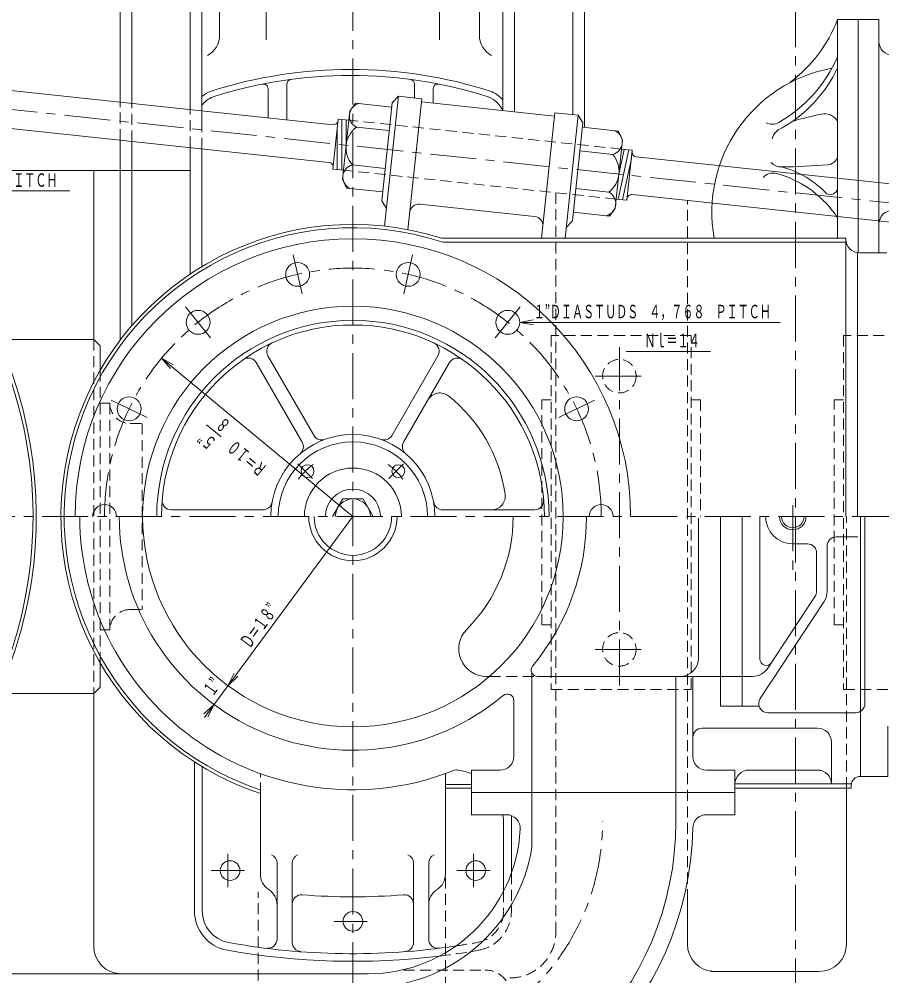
# Model space of a CAD drawing. Units: millimetres, scale not verified. Extents: x -5945 to 5945, y -4205 to 4205.
# Drawn here: x -1937 to -999, y -2849 to -1810 of the extents above; entities that cross this region are included whole.
import ezdxf
from ezdxf.enums import TextEntityAlignment as Align

# ---------------------------------------------------------------- set-up
doc = ezdxf.new("R2010")
doc.units = ezdxf.units.MM
doc.header["$LTSCALE"] = 10
doc.linetypes.add('CHAIN1', pattern=[8, 5, -1, 1, -1])
doc.linetypes.add('DASHED1', pattern=[1.8, 1.2, -0.6])
for name, color, linetype, lineweight in [('0-0_0', 3, 'Continuous', 18), ('0-1_芯', 4, 'CHAIN1', 18), ('0-2_寸法', 2, 'Continuous', 18)]:
    doc.layers.add(name, color=color, linetype=linetype, lineweight=lineweight)
doc.styles.add('ＭＳ ゴシック', font='')
doc.styles.get('ＭＳ ゴシック').set_extended_font_data('MS Gothic')

msp = doc.modelspace()

# ---------------------------------------------------------------- linework, layer by layer
at = {"layer": '0-0_0'}
for p, q in [((-1827.18, -1900.09), (-1827.18, -1203.69)), ((-1814.48, -1901.44), (-1814.48, -1203.69)), ((-1750.88, -1908.19), (-1750.88, -1203.9)), ((-1738.18, -1927.76), (-1738.18, -1203.9)), ((-1411.22, -1909.27), (-1411.22, -1198.09)), ((-1398.52, -1910.62), (-1398.52, -1198.09)), ((-1334.93, -1913.87), (-1334.93, -1198.09)), ((-1322.23, -1927.76), (-1322.23, -1198.09)), ((-1719.04, -1827.19), (-1719.04, -1750.85)), ((-1436.62, -1827.19), (-1436.62, -1750.85)), ((-1024.89, -2063.98), (-1024.89, -1810.5)), ((-1002.42, -2063.98), (-1002.42, -1810.5)), ((-1595.78, -1924.66), (-2116.52, -1869.36)), ((-1646.02, -1919.33), (-1646.02, -1880.53)), ((-1507.09, -1895.59), (-1507.09, -1880.53)), ((-1666.33, -1917.17), (-1666.33, -1885.54)), ((-1486.78, -1901.25), (-1486.78, -1885.54)), ((-1571.21, -1901.32), (-1577.48, -1909.92)), ((-1531.94, -1905.49), (-1571.21, -1901.32)), ((-1531.43, -1900.76), (-1542.74, -2007.22)), ((-1524.58, -1893.73), (-1539.58, -2034.96)), ((-1499.24, -1896.42), (-1514.36, -2038.75)), ((-1355.08, -1915.23), (-1499.61, -1899.88)), ((-1600.13, -1965.6), (-2120.86, -1910.3)), ((-1577.48, -1909.92), (-1585.33, -1983.86)), ((-1354.71, -1911.77), (-1369.18, -2048.01)), ((-1590.1, -1918.49), (-1595.87, -1972.83)), ((-1578.52, -1919.72), (-1590.1, -1918.49)), ((-1586.23, -1918.9), (-1586.23, -1973.86)), ((-1581.4, -1919.41), (-1581.4, -1946.89)), ((-1329.37, -1914.46), (-1343.56, -2048.01)), ((-1324.15, -1922.77), (-1335.46, -2029.23)), ((-1591.05, -1927.43), (-1591.05, -1973.34)), ((-1534.66, -1931.16), (-1570.35, -1927.37)), ((-1324.65, -1927.51), (-1285.38, -1931.68)), ((-1285.38, -1931.68), (-1281.06, -1941.4)), ((-1827.18, -2158.97), (-1827.18, -1941.49)), ((-1814.48, -2143.25), (-1814.48, -1942.84)), ((-1281.06, -1941.4), (-1288.91, -2015.34)), ((-1750.88, -2086.88), (-1750.88, -1949.59)), ((-1738.18, -2078.79), (-1738.18, -1950.94)), ((-1327.38, -1953.17), (-1291.69, -1956.96)), ((-1274.39, -1952.02), (-1285.93, -2005.75)), ((-1279.21, -1951.51), (-1284.98, -1978.37)), ((-1282.1, -1951.2), (-1270.52, -1952.43)), ((-1270.52, -1952.43), (-1276.29, -2006.77)), ((-1271.47, -1961.37), (-1281.11, -2006.26)), ((-737.58, -2015.8), (-1266.26, -1959.66)), ((-2106.56, -1974.6), (-1750.88, -1974.6)), ((-1855.8, -1974.6), (-1855.8, -2158.05)), ((-1584.29, -1974.06), (-1595.87, -1972.83)), ((-1539.01, -1972.09), (-1574.7, -1968.3)), ((-1581.01, -1993.58), (-1585.33, -1983.86)), ((-1541.73, -1997.76), (-1581.01, -1993.58)), ((-1331.73, -1994.11), (-1296.04, -1997.9)), ((-1287.87, -2005.54), (-1276.29, -2006.77)), ((-741.93, -2056.74), (-1270.61, -2000.6)), ((-1537.52, -2015.54), (-1542.74, -2007.22)), ((-1376.72, -2024.32), (-1501.37, -2011.08)), ((-1295.17, -2023.94), (-1288.91, -2015.34)), ((-1334.45, -2019.77), (-1295.17, -2023.94)), ((-1342.31, -2036.27), (-1335.46, -2029.23)), ((-1476.84, -2048.01), (-1038.49, -2048.01)), ((-1475.13, -2052.34), (-1038.49, -2052.34)), ((-1038.49, -2048.01), (-1038.49, -2350.39)), ((-1025.73, -2063.98), (-1025.73, -2350.39)), ((-1023.49, -2063.98), (-993.88, -2063.98)), ((-1855.8, -2158.05), (-1959.4, -2158.05)), ((-1855.8, -2158.05), (-1848.76, -2165.09)), ((-1848.76, -2165.09), (-1848.76, -2191.48)), ((-1616.64, -2262.14), (-1666.46, -2175.84)), ((-1531.57, -2262.14), (-1481.75, -2175.84)), ((-1629.26, -2269.43), (-1679.09, -2183.13)), ((-1518.95, -2269.43), (-1469.12, -2183.13)), ((-1596.17, -2350.39), (-1585.14, -2331.28)), ((-1585.14, -2331.28), (-1563.07, -2331.28)), ((-1552.04, -2350.39), (-1563.07, -2331.28)), ((-1671.8, -2343.1), (-1771.45, -2343.1)), ((-1476.41, -2343.1), (-1376.76, -2343.1)), ((-1198.38, -2352.2), (-1198.38, -2504.02)), ((-1151.04, -2556.47), (-1151.04, -2350.39)), ((-1131.93, -2505.07), (-1131.93, -2350.39)), ((-1022.61, -2632.62), (-1022.61, -2350.39)), ((-1017.69, -2553.53), (-1017.69, -2350.39)), ((-1096.01, -2380.02), (-1080.09, -2380.02)), ((-1048.72, -2372.39), (-1025.3, -2372.39)), ((-1070.09, -2390.02), (-1070.09, -2431.46)), ((-1058.72, -2382.39), (-1058.72, -2431.53)), ((-1071.73, -2436.95), (-1123.09, -2515.01)), ((-1062.01, -2442.53), (-1131.43, -2548.03)), ((-1848.76, -2509.29), (-1848.76, -2535.68)), ((-1429.01, -2524.02), (-1425.56, -2524.02)), ((-1379.69, -2519.99), (-1379.69, -2710.01)), ((-1373.35, -2524.02), (-1139.8, -2524.02)), ((-1223.05, -2681.7), (-1223.05, -2524.02)), ((-1204.67, -2610.94), (-1204.67, -2524.02)), ((-1855.8, -2542.73), (-1848.76, -2535.68)), ((-1855.8, -2542.73), (-1959.4, -2542.73)), ((-1855.8, -2542.73), (-1855.8, -2817.08)), ((-1399.28, -2610.94), (-1399.28, -2550.15)), ((-1123.07, -2563.53), (-1027.69, -2563.53)), ((-1194.67, -2580.35), (-1069.07, -2580.35)), ((-1054.07, -2640.65), (-1054.07, -2595.35)), ((-1746.34, -2616.88), (-1746.34, -2778.73)), ((-1737.84, -2622.19), (-1737.84, -2778.73)), ((-1143.86, -2625.75), (-1069.07, -2625.75)), ((-1473.54, -2629.64), (-1473.54, -2738.75)), ((-1473.54, -2641.4), (-1445.09, -2641.4)), ((-1473.54, -2645.44), (-1445.09, -2645.44)), ((-1445.09, -2650.09), (-1158.86, -2650.09)), ((-1158.86, -2640.65), (-1032.42, -2640.65)), ((-1158.86, -2645.36), (-1032.61, -2645.36)), ((-1037.61, -2814.64), (-1037.61, -2645.36)), ((-1032.61, -2642.62), (-1032.61, -2645.36)), ((-1674.67, -2651.34), (-1674.67, -2738.75)), ((-1407.26, -2674.24), (-1445.09, -2674.24)), ((-1401.86, -2675.24), (-1401.86, -2737.78)), ((-1189.74, -2674.24), (-1158.86, -2674.24)), ((-1410.37, -2683.24), (-1410.37, -2757.33)), ((-1656.49, -2727.04), (-1656.49, -2809.43)), ((-1640, -2727.04), (-1640, -2812.99)), ((-1508.21, -2727.04), (-1508.21, -2812.99)), ((-1491.72, -2727.04), (-1491.72, -2809.43)), ((-1210.62, -2814.64), (-1210.62, -2767.22)), ((-2793.69, -2847.08), (-1557.44, -2847.08)), ((-1185.19, -2844.64), (-1067.61, -2844.64))]:
    msp.add_line(p, q, dxfattribs=at)
at = {"layer": '0-0_0', "color": 1, "linetype": 'DASHED1'}
for p, q in [((-1827.18, -1941.49), (-1827.18, -1900.09)), ((-1814.48, -1942.84), (-1814.48, -1901.44)), ((-1750.88, -1949.59), (-1750.88, -1908.19)), ((-1738.18, -1950.94), (-1738.18, -1909.54)), ((-1282.1, -1951.2), (-1578.52, -1919.72)), ((-1287.87, -2005.54), (-1584.29, -1974.06)), ((-1353.57, -1998.56), (-1353.57, -2801.64)), ((-1210.62, -2767.22), (-1210.62, -2006.97)), ((-1855.8, -2158.05), (-1855.8, -2542.73)), ((-1848.76, -2191.48), (-1848.76, -2509.29)), ((-1848.76, -2227.34), (-1838.31, -2227.34)), ((-1838.31, -2227.34), (-1838.31, -2473.43)), ((-1816.3, -2249.35), (-1803.1, -2249.35)), ((-1803.1, -2249.35), (-1803.1, -2451.42)), ((-1037.61, -2645.36), (-1037.61, -2350.39)), ((-1816.3, -2451.42), (-1803.1, -2451.42)), ((-1848.76, -2473.43), (-1838.31, -2473.43)), ((-1425.56, -2524.02), (-1377.44, -2524.02)), ((-1674.67, -2651.34), (-1674.67, -2629.64)), ((-1473.54, -3024.36), (-1473.54, -2738.75)), ((-1401.86, -2737.78), (-1401.86, -2778.73)), ((-1677.12, -3034.48), (-1677.12, -2758.21)), ((-1410.37, -2757.33), (-1410.37, -2778.73)), ((-1519.06, -2843.13), (-1430.37, -2843.13))]:
    msp.add_line(p, q, dxfattribs=at)
at = {"layer": '0-0_0'}
for points in [[(-1047.37, -2048.01), (-1047.37, -1810.5), (-1002.42, -1810.5)], [(-1499.24, -1896.42), (-1524.58, -1893.73), (-1531.43, -1900.76)], [(-1354.71, -1911.77), (-1329.37, -1914.46), (-1324.15, -1922.77)], [(-1132.63, -2556.47), (-1174.69, -2556.47), (-1174.69, -2350.39)], [(-1022.61, -2632.62), (-992.74, -2632.62), (-992.74, -2578.24)], [(-1414.28, -2625.94), (-1445.09, -2625.94), (-1445.09, -2674.24)], [(-1189.67, -2625.94), (-1158.86, -2625.94), (-1158.86, -2674.24)]]:
    msp.add_lwpolyline(points, dxfattribs=at)
at = {"layer": '0-0_0', "color": 1, "linetype": 'DASHED1'}
for points in [[(-1358.55, -2538.29), (-1206.35, -2538.29), (-1206.35, -2153.69), (-1358.55, -2153.69)], [(-1040.78, -2538.29), (-888.58, -2538.29), (-888.58, -2153.69), (-1040.78, -2153.69)]]:
    msp.add_lwpolyline(points, close=True, dxfattribs=at)
for points in [[(-1358.55, -2468.07), (-1368.73, -2468.07), (-1368.73, -2223.62), (-1358.55, -2223.62)], [(-1206.35, -2223.62), (-1196.17, -2223.62), (-1196.17, -2350.39)], [(-1040.78, -2468.07), (-1050.96, -2468.07), (-1050.96, -2223.62), (-1040.78, -2223.62)]]:
    msp.add_lwpolyline(points, dxfattribs=at)
at = {"layer": '0-0_0'}
for centre, radius in [((-1634.16, -2087.28), 12.98), ((-1514.05, -2087.28), 12.98), ((-1574.1, -2350.39), 228.5), ((-1742.37, -2139.39), 12.98), ((-1405.84, -2139.39), 12.98), ((-1817.25, -2233.29), 12.98), ((-1330.96, -2233.29), 12.98), ((-1623.43, -2301.06), 6.95), ((-1524.78, -2301.06), 6.95), ((-1707.55, -2734.96), 10.67), ((-1440.66, -2734.96), 10.67), ((-1574.1, -2790.13), 10.67)]:
    msp.add_circle(centre, radius, dxfattribs=at)
at = {"layer": '0-0_0', "color": 1, "linetype": 'DASHED1'}
for centre in [(-1284.52, -2197.83), (-1284.52, -2494.63)]:
    msp.add_circle(centre, 18.2, dxfattribs=at)
at = {"layer": '0-0_0'}
for centre, radius, start, end in [((-1191.85, -1754.58), 154.93, 306.68213, 338.84067), ((-1743.94, -1827.49), 24.9, 298.13712, 0.67969), ((-1411.72, -1827.49), 24.9, 179.32031, 241.86288), ((-987.42, -1834.34), 15, 180, 270), ((-1187.91, -1789.02), 153.64, 299.9438, 336.16564), ((-1575.66, -2370.24), 505.67, 90.10157, 107.56831), ((-1577.45, -2370.24), 505.67, 72.43169, 89.89843), ((-1024.78, -2019.82), 159.18, 100.34635, 190.19775), ((-1180.22, -1800.89), 146.57, 299.6725, 335.02017), ((-1575.66, -2370.24), 499.05, 90.10292, 107.53885), ((-1671.33, -1885.54), 5, 0, 101.16576), ((-1641.02, -1880.53), 5, 97.60257, 180), ((-1577.45, -2370.24), 499.05, 72.46115, 89.89708), ((-1512.09, -1880.53), 5, 0, 82.39743), ((-1481.78, -1885.54), 5, 78.83424, 180), ((-2387.1, -2350.39), 468.96, 249.03988, 111.99017), ((-2387.1, -2350.39), 465.36, 248.96293, 112.071), ((-1714.55, -1922.49), 36.98, 111.8123, 129.73164), ((-1438.56, -1922.49), 36.98, 42.33809, 68.1877), ((-1714.55, -1922.49), 30.36, 112.25391, 141.12824), ((-1564.16, -1915.05), 13.79, 104.55777, 243.31828), ((-1438.56, -1922.49), 30.36, 25.812, 67.74609), ((-1595.25, -1919.69), 5, 263.93802, 353.93802), ((-1118.6, -1909.9), 14.31, 243.37419, 301.0822), ((-998.09, -2247.59), 340.99, 101.34301, 106.73717), ((-1061.4, -1929.23), 16.4, 31.19654, 103.24264), ((-1553.38, -1949.87), 28.19, 127.0269, 220.84914), ((-1295.16, -1943.61), 13.79, 284.55777, 63.31828), ((-1102.82, -1943.44), 15.95, 107.67435, 167.16877), ((-1313.01, -1975.39), 28.19, 307.0269, 40.84914), ((-1265.73, -1954.69), 5, 173.93802, 263.93802), ((-1059.55, -1955.53), 12.92, 277.52735, 340.54307), ((-1600.66, -1970.57), 5, 353.93802, 83.93802), ((-1571.23, -1981.65), 13.79, 104.55777, 243.31828), ((-1108.75, -1956.36), 14.23, 220.75186, 271.20056), ((-1134.05, -2069.96), 102.62, 43.05115, 75.55816), ((-1121.63, -1101.99), 868.69, 270.86944, 274.21015), ((-1117.54, -1991.5), 14.3, 73.77337, 138.7549), ((-1143.33, -2088.23), 114.41, 35.78518, 74.90847), ((-1055.43, -1992.53), 8.22, 243.83331, 348.92343), ((-1302.23, -2010.21), 13.79, 284.55777, 63.31828), ((-1271.13, -2005.57), 5, 83.93802, 173.93802), ((-1502.42, -2021.03), 10, 83.93802, 173.93802), ((-1377.78, -2034.27), 10, 353.93802, 83.93802), ((-1061.1, -2030.91), 14.28, 15.78675, 42.13751), ((-987.42, -2032.62), 15, 90, 180), ((-1574.1, -2350.39), 317.31, 72.54784, 251.52207), ((-1574.1, -2350.39), 313.7, 72.02384, 251.30203), ((-1574.1, -2350.39), 301.87, 0, 180), ((-1476.84, -2041.01), 7, 252.54784, 270), ((-1475.13, -2045.34), 7, 252.02384, 270), ((-1023.49, -2048.98), 15, 180, 270), ((-1574.1, -2350.39), 213.18, 0, 180), ((-1574.1, -2350.39), 208.1, 0, 180), ((-1657.8, -2170.84), 10, 114.99272, 210), ((-1490.41, -2170.84), 10, 330, 65.00728), ((-1687.75, -2188.13), 10, 30, 125.00728), ((-1460.46, -2188.13), 10, 54.99272, 150), ((-1479.5, -2231.1), 15, 51.5811, 150), ((-1574.1, -2350.39), 167.25, 8.4189, 51.5811), ((-1574.1, -2350.39), 89.21, 0, 180), ((-1607.98, -2257.14), 10, 210, 289.9631), ((-1540.23, -2257.14), 10, 250.0369, 330), ((-1574.1, -2350.39), 81.17, 0, 180), ((-1637.92, -2274.43), 10, 310.0369, 30), ((-1510.29, -2274.43), 10, 150, 229.9631), ((-1574.1, -2350.39), 52.73, 0, 180), ((-1574.1, -2350.39), 29.94, 0, 180), ((-1423.5, -2328.1), 15, 270, 8.4189), ((-1843.98, -2350.39), 12.98, 0, 180), ((-1771.45, -2333.1), 10, 174.99272, 270), ((-1671.8, -2333.1), 10, 270, 349.9631), ((-1574.1, -2350.39), 19.11, 0, 180), ((-1476.41, -2333.1), 10, 190.0369, 270), ((-1376.76, -2333.1), 10, 270, 5.00728), ((-1304.23, -2350.39), 12.98, 0, 180), ((-1574.1, -2350.39), 296.81, 180, 291.60179), ((-1574.1, -2350.39), 253.9, 180, 310.03376), ((-1574.1, -2350.39), 47.96, 180, 0), ((-1574.1, -2350.39), 42.13, 180, 0), ((-1574.1, -2350.39), 174.16, 315.29063, 0), ((-1574.1, -2350.39), 253.9, 320.30659, 0), ((-1096.01, -2350.39), 29.64, 180, 270), ((-1096.01, -2350.39), 14.51, 180, 0), ((-1096.01, -2350.39), 12.19, 180, 0), ((-1080.09, -2390.02), 10, 0, 90), ((-1048.72, -2382.39), 10, 90, 180), ((-1080.09, -2431.46), 10, 326.6558, 0), ((-1078.72, -2431.53), 20, 326.6558, 0), ((-1429.01, -2494.02), 30, 135.29063, 270), ((-1218.38, -2504.02), 20, 270, 0), ((-1373.35, -2517.02), 7, 140.30659, 270), ((-1139.8, -2504.02), 20, 270, 326.6558), ((-1124.93, -2505.07), 7, 180, 326.6558), ((-1406.28, -2550.15), 7, 0, 130.03376), ((-1123.07, -2553.53), 10, 146.6558, 270), ((-1027.69, -2553.53), 10, 270, 0), ((-1194.67, -2590.35), 10, 90, 180), ((-1069.07, -2595.35), 15, 0, 90), ((-1414.28, -2610.94), 15, 270, 0), ((-1189.67, -2610.94), 15, 180, 270), ((-1461.15, -2635.65), 10, 81.17818, 111.60179), ((-1468.54, -2683.24), 58.16, 66.22317, 81.17818), ((-1143.86, -2640.75), 15, 90, 180), ((-1069.07, -2640.75), 15, 0, 90), ((-1022.61, -2642.62), 10, 90, 180), ((-1468.54, -2683.24), 58.16, 0, 8.90821), ((-1407.26, -2689.24), 15, 357.12863, 90), ((-1189.74, -2689.24), 15, 90, 178.82637), ((-1557.44, -2681.7), 334.39, 270, 0), ((-1557.44, -2681.7), 352.78, 270, 358.82637), ((-1557.44, -2681.7), 165.38, 270, 357.12863), ((-1557.44, -2681.7), 180, 270, 350.95083), ((-1666.49, -2727.04), 10, 0, 66.73665), ((-1630, -2727.04), 10, 113.26335, 180), ((-1518.21, -2727.04), 10, 0, 66.73665), ((-1481.72, -2727.04), 10, 113.26335, 180), ((-1654.67, -2738.75), 20, 180, 236.94785), ((-1493.54, -2738.75), 20, 303.05215, 0), ((-1676.49, -2772.27), 20, 0, 56.94785), ((-1630, -2771.29), 10, 85.55609, 180), ((-1574.1, -2052.13), 711.33, 265.55609, 274.44391), ((-1518.21, -2771.29), 10, 0, 94.44391), ((-1471.72, -2772.27), 20, 123.05215, 180), ((-1702.84, -2778.73), 43.51, 180, 259.95319), ((-1702.84, -2778.73), 35, 180, 259.95319), ((-1574.39, -2071.25), 754.04, 259.72121, 278.55669), ((-1666.49, -2809.43), 10, 263.04484, 0), ((-1630, -2812.99), 10, 180, 265.79876), ((-1518.21, -2812.99), 10, 274.20124, 0), ((-1481.72, -2809.43), 10, 180, 276.95516), ((-1180.62, -2814.64), 30, 180, 270), ((-1067.61, -2814.64), 30, 270, 0), ((-1825.8, -2817.08), 30, 180, 270), ((-1574.1, -2052.13), 781.43, 259.95319, 276.90983)]:
    msp.add_arc(centre, radius, start, end, dxfattribs=at)
at = {"layer": '0-0_0', "color": 1, "linetype": 'DASHED1'}
for centre, radius, start, end in [((-1816.3, -2227.34), 22.01, 180, 270), ((-1816.3, -2473.43), 22.01, 90, 180), ((-1445.37, -2778.73), 35, 280.04681, 0), ((-1445.37, -2778.73), 43.51, 280.04681, 0), ((-1403.57, -2801.64), 50, 270, 0), ((-1615.53, -1795.96), 1032.38, 278.54113, 279.83039), ((-1574.1, -2052.13), 781.43, 276.90983, 280.04681), ((-1430.37, -2871.64), 28.51, 0, 90)]:
    msp.add_arc(centre, radius, start, end, dxfattribs=at)
at = {"layer": '0-1_芯'}
for p, q in [((-1574.1, -3262.7), (-1574.1, 3120.85)), ((-1093.16, -2880.37), (-1093.16, 2913.53)), ((-1668.23, -1559.7), (-1668.23, -1832.42)), ((-1479.98, -1559.7), (-1479.98, -1832.42)), ((-405.9, -2071.73), (-2584.98, -1840.31)), ((-1629.35, -2108.35), (-1638.97, -2066.2)), ((-1518.86, -2108.35), (-1509.24, -2066.2)), ((-1728.89, -2156.29), (-1755.85, -2122.49)), ((-1419.32, -2156.29), (-1392.36, -2122.49)), ((-1284.52, -2533.81), (-1284.52, -2166.46)), ((-1310.7, -2197.83), (-1258.33, -2197.83)), ((-1797.78, -2242.67), (-1836.73, -2223.91)), ((-1350.43, -2242.67), (-1311.48, -2223.91)), ((-1617.91, -2309.02), (-1633.84, -2293.09)), ((-1535.19, -2309.02), (-1519.26, -2293.09)), ((-1096.01, -2338.16), (-1096.01, -2409.53)), ((-2391.68, -2350.39), (-29.86, -2350.39)), ((-1310.7, -2494.63), (-1258.33, -2494.63)), ((-1710, -2716.87), (-1710, -2753.04)), ((-1443.1, -2716.87), (-1443.1, -2753.04)), ((-1691.91, -2734.96), (-1728.09, -2734.96)), ((-1461.19, -2734.96), (-1425.02, -2734.96)), ((-1594.64, -2790.13), (-1558.47, -2790.13))]:
    msp.add_line(p, q, dxfattribs=at)
for centre, radius, start, end in [((-1574.1, -2350.39), 269.88, 0, 180), ((-1576.55, -2350.39), 69.76, 125.73819, 144.26181), ((-1576.55, -2350.39), 69.76, 35.73819, 54.26181), ((-1557.44, -2681.7), 254.71, 270, 0)]:
    msp.add_arc(centre, radius, start, end, dxfattribs=at)
at = {"layer": '0-2_寸法'}
for p, q in [((-2168.04, -1996.59), (-1881.68, -1996.59)), ((-1392.86, -2139.39), (-1378.09, -2136.78)), ((-1392.86, -2139.39), (-1378.09, -2141.99)), ((-1392.86, -2139.39), (-1109.63, -2139.39)), ((-1277.24, -2170.93), (-1185.62, -2170.93)), ((-1574.1, -2350.39), (-1781.98, -2178.28)), ((-1781.98, -2178.28), (-1768.94, -2185.7)), ((-1781.98, -2178.28), (-1772.27, -2189.71)), ((-1717.22, -2263.75), (-1733.14, -2250.57)), ((-1574.1, -2350.39), (-1735.51, -2568.69)), ((-1709.95, -2534.12), (-1703.26, -2520.69)), ((-1709.95, -2534.12), (-1699.07, -2523.79)), ((-1725.05, -2554.54), (-1735.93, -2564.87)), ((-1725.05, -2554.54), (-1731.74, -2567.97))]:
    msp.add_line(p, q, dxfattribs=at)

# ---------------------------------------------------------------- texts
at = {"layer": '0-2_寸法', "style": 'ＭＳ ゴシック', "width": 0.6}
for s, p in [('１”ＤＩＡＳＴＵＤＳ\u3000５，７１６\u3000ＰＩＴＣＨ', (-2152.79, -1996.59)), ('１”ＤＩＡＳＴＵＤＳ\u3000４，７６８\u3000ＰＩＴＣＨ', (-1377.61, -2139.39)), ('Ｎｌ＝１４', (-1257.15, -2170.93))]:
    msp.add_text(s, height=14.66, dxfattribs=at).set_placement(p, align=Align.BOTTOM_LEFT)
for s, rotation, p in [('８', 140.379, (-1703, -2245.8)), ('５”', 140.379, (-1718.43, -2264.69)), ('Ｒ＝１０', 140.379, (-1663.23, -2293.61)), ('Ｄ＝１８”', 53.523, (-1682.67, -2497.22)), ('１”', 53.523, (-1722.98, -2549.24))]:
    msp.add_text(s, height=14.66, rotation=rotation, dxfattribs=at).set_placement(p, align=Align.BOTTOM_LEFT)

doc.saveas('drawing.dxf')
